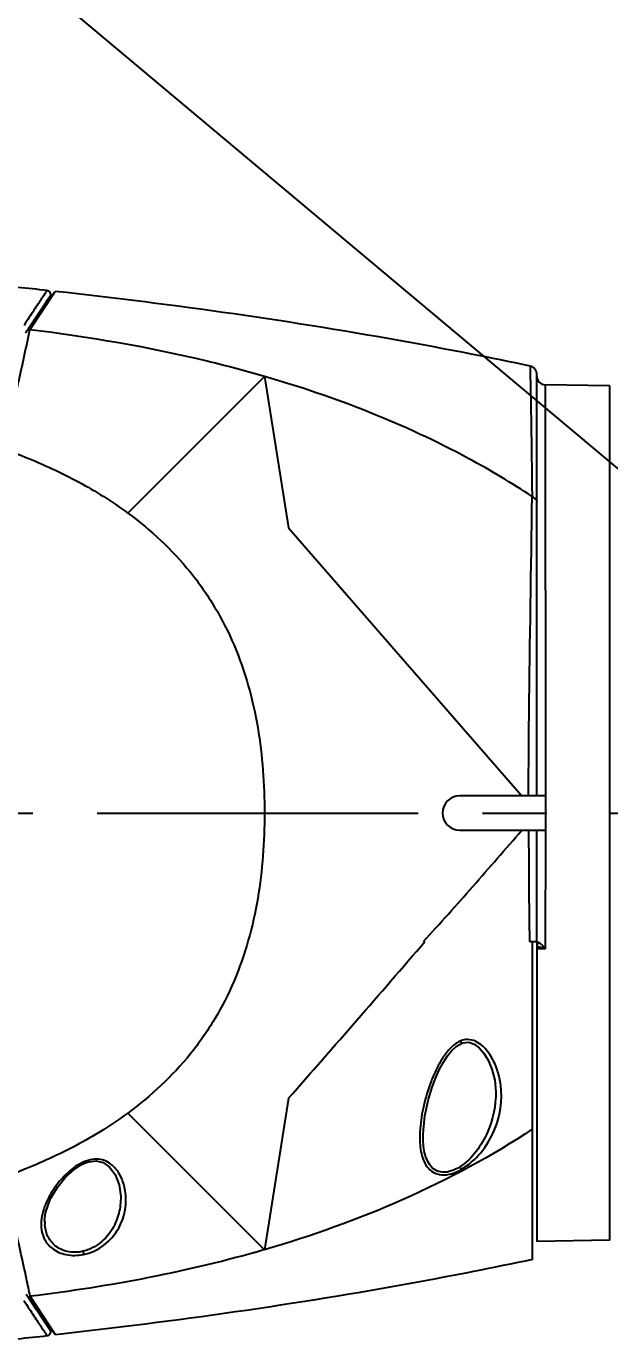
# Model space of a CAD drawing. Header units: millimetres. Extents: x 5828 to 6704, y 123 to 421.
# Drawn here: x 6412.7 to 6416.1, y 206.1 to 213.78 of the extents above; entities that cross this region are included whole.
import ezdxf
from ezdxf import colors
from ezdxf.entities.mleader import LeaderData, LeaderLine
from ezdxf.math import Vec2, Vec3

# ---------------------------------------------------------------- set-up
doc = ezdxf.new("R2010")
doc.units = ezdxf.units.MM
doc.linetypes.add('CENTER', pattern=[0.6, 0.375, -0.075, 0.075, -0.075])
for name, color, linetype in [('中心线', 7, 'Continuous'), ('外形图', 7, 'Continuous'), ('多重引线', 7, 'Continuous'), ('尺寸标注', 7, 'Continuous')]:
    doc.layers.add(name, color=color, linetype=linetype)
doc.styles.add('微软雅黑', font='msyh.ttc', dxfattribs={"height": 1.5})
doc.dimstyles.new('尺寸标注_1_20比例', dxfattribs={"dimtxt": 1.5, "dimasz": 1.25, "dimexe": 0.5, "dimexo": 0.4, "dimgap": 0.5, "dimtad": 1, "dimdec": 1, "dimlfac": 20, "dimdsep": 46, "dimtxsty": '微软雅黑', "dimcen": 0.09, "dimadec": 0, "dimazin": 0, "dimtp": 0.01, "dimtm": 0.01, "dimtfac": 1, "dimtdec": 1, "dimtofl": 0, "dimtmove": 0, "dimatfit": 3, "dimfxl": 1, "dimtolj": 1, "dimarcsym": 0})

# ---------------------------------------------------------------- blocks, each defined once
blk = doc.blocks.new('*D1113')
at = {"layer": 'Defpoints', "color": 0}
for p in [(6420.6767, 219.4485), (6417.8017, 209.8115), (6420.6767, 208.845)]:
    blk.add_point(p, dxfattribs=at)
at = {"layer": '尺寸标注', "color": 0, "lineweight": -2}
for p, q in [((6417.8017, 210.2115), (6417.8017, 219.9485)), ((6420.6767, 209.245), (6420.6767, 219.9485)), ((6416.5517, 219.4485), (6410.0369, 219.4485)), ((6421.9267, 219.4485), (6423.1767, 219.4485))]:
    blk.add_line(p, q, dxfattribs=at)
at = {"layer": '尺寸标注', "color": 0}
for points in [[(6416.5517, 219.2402), (6416.5517, 219.6568), (6417.8017, 219.4485)], [(6421.9267, 219.6568), (6421.9267, 219.2402), (6420.6767, 219.4485)]]:
    blk.add_solid(points, dxfattribs=at)
at = {"layer": '尺寸标注', "color": 0, "insert": (6412.3647, 220.7116), "char_height": 1.5, "attachment_point": 5, "style": '微软雅黑'}
blk.add_mtext('\\A1;57.5', dxfattribs=at)

msp = doc.modelspace()

# ---------------------------------------------------------------- linework, layer by layer
at = {"layer": '中心线', "linetype": 'CENTER', "ltscale": 5}
msp.add_line((6395.1097, 209.1865), (6433.2693, 209.1865), dxfattribs=at)
at = {"layer": '外形图', "color": 7, "linetype": 'Continuous'}
for p, q in [((6412.7077, 212.0128), (6412.8394, 212.2112)), ((6412.717, 212.0066), (6412.865, 212.2308)), ((6412.8124, 212.1707), (6412.8394, 212.2112)), ((6412.8394, 212.1922), (6412.8394, 212.2112)), ((6412.6923, 211.9894), (6412.7088, 212.0143)), ((6414.0868, 211.7344), (6413.2894, 210.9371)), ((6414.0868, 211.7344), (6414.2267, 210.8511)), ((6415.6767, 209.2865), (6415.6767, 211.746)), ((6415.7258, 211.6856), (6415.7269, 209.2865)), ((6416.1021, 211.6791), (6415.7258, 211.6856)), ((6416.1021, 206.6939), (6416.1021, 211.6791)), ((6414.2267, 210.8511), (6415.5896, 209.2865)), ((6415.7268, 209.2865), (6415.2267, 209.2865)), ((6415.2267, 209.0865), (6415.7268, 209.0865)), ((6415.677, 208.4365), (6415.6768, 209.0865)), ((6415.7269, 209.0865), (6415.7258, 208.3945)), ((6415.0236, 208.4365), (6415.0145, 208.4365)), ((6415.6336, 208.4365), (6415.6769, 208.4365)), ((6415.6517, 206.5813), (6415.6517, 208.4365)), ((6415.6767, 208.4366), (6415.6767, 206.6865)), ((6415.7258, 208.3944), (6415.6767, 208.3944)), ((6415.4368, 207.561), (6415.4368, 207.5604)), ((6414.2267, 207.5219), (6414.0868, 206.6385)), ((6414.0868, 206.6385), (6413.2894, 207.4359)), ((6415.0124, 207.3143), (6415.0124, 207.3145)), ((6413.2474, 206.9485), (6413.2475, 206.9483)), ((6412.8035, 206.8084), (6412.8035, 206.8084)), ((6416.1021, 206.6939), (6415.6767, 206.6865)), ((6412.7094, 206.3577), (6412.6963, 206.3775)), ((6412.7562, 206.2871), (6412.7082, 206.3596)), ((6412.8394, 206.1618), (6412.7094, 206.3577)), ((6412.8667, 206.1424), (6412.7188, 206.3666)), ((6412.8394, 206.1836), (6412.8394, 206.1618)), ((6412.8394, 206.1618), (6412.8394, 206.1618))]:
    msp.add_line(p, q, dxfattribs=at)
for points in [[(6415.0124, 207.3145), (6415.0223, 207.4189), (6415.0434, 207.5161), (6415.0651, 207.5867), (6415.0866, 207.6432), (6415.1087, 207.6918), (6415.1313, 207.7334), (6415.1546, 207.7693), (6415.1791, 207.7996), (6415.2053, 207.8241), (6415.2363, 207.8427)], [(6415.2363, 207.8427), (6415.2452, 207.8459), (6415.279, 207.8488), (6415.3109, 207.8381), (6415.34, 207.8168), (6415.3672, 207.786), (6415.3932, 207.7436), (6415.415, 207.6913), (6415.4308, 207.627), (6415.4368, 207.5604)], [(6412.8035, 206.8084), (6412.8088, 206.8533), (6412.8384, 206.9371), (6412.88, 207.0062), (6412.9257, 207.0614), (6412.9732, 207.1045), (6413.0213, 207.1354), (6413.0364, 207.1425)], [(6413.0364, 207.1425), (6413.0601, 207.1508), (6413.1042, 207.1561), (6413.1453, 207.1464), (6413.1823, 207.1209), (6413.215, 207.0774), (6413.2386, 207.0165), (6413.2475, 206.9483)]]:
    msp.add_lwpolyline(points, dxfattribs=at)
for centre, radius, start, end in [((6409.0411, 177.4711), 34.9694, 83.80103, 84.36176), ((6412.8144, 212.2112), 0.025, 0.00107, 83.79842), ((6415.6267, 211.746), 0.05, 359.98218, 78.11158), ((6415.7267, 211.7356), 0.05, 180, 269), ((6415.2267, 209.1865), 0.1, 90, 270), ((6420.7039, 209.1865), 4.9768, 178.84859, 181.15126), ((6466.2619, 209.1383), 50.6331, 180.05865, 180.7942), ((6325.7212, 285.4418), 117.9183, 318.639416, 319.228847), ((6415.3805, 207.5528), 0.3384, 116.257, 116.67098), ((6415.2938, 207.6835), 0.1839, 109.19566, 110.01787), ((6415.6847, 207.2914), 0.6913, 175.6227, 178.08553), ((6416.8651, 208.055), 1.8855, 209.66361, 210.20621), ((6413.0046, 206.7859), 0.2218, 179.57079, 183.92318), ((6413.0281, 206.7857), 0.2453, 174.48819, 179.54928), ((6413.0646, 206.782), 0.2821, 168.74102, 174.45849), ((6413.0481, 206.8039), 0.2446, 178.95131, 184.13465), ((6417.4035, 207.527), 4.4679, 191.59467, 191.82928), ((6409.0411, 240.9018), 34.9694, 275.63823, 276.19897)]:
    msp.add_arc(centre, radius, start, end, dxfattribs=at)
for points, knots in [([(6412.8171, 212.236), (6412.8168, 212.2361), (6412.816, 212.2345), (6412.8144, 212.2325), (6412.8118, 212.2282), (6412.8082, 212.2226), (6412.8035, 212.2153), (6412.795, 212.2024), (6412.7816, 212.1824), (6412.7626, 212.1535), (6412.7395, 212.1184), (6412.7125, 212.0772), (6412.6932, 212.0477), (6412.6829, 212.0319)], [0, 0, 0, 0, 0.004451, 0.016358, 0.035965, 0.063439, 0.09892, 0.142395, 0.253004, 0.394632, 0.566713, 0.768697, 1, 1, 1, 1]), ([(6415.637, 211.7949), (6415.4081, 211.8432), (6414.4899, 212.0231), (6413.5624, 212.154), (6412.865, 212.2308)], [0, 0, 0, 0, 0.250065, 1, 1, 1, 1]), ([(6412.6251, 211.5865), (6412.6332, 211.6227), (6412.6649, 211.7625), (6412.6959, 211.9025), (6412.717, 212.0066)], [0, 0, 0, 0, 0.25885, 1, 1, 1, 1]), ([(6414.0868, 211.7344), (6413.9757, 211.7666), (6413.5251, 211.8854), (6413.0646, 211.9645), (6412.7171, 212.0067)], [0, 0, 0, 0, 0.248343, 1, 1, 1, 1]), ([(6415.637, 211.7949), (6415.6368, 211.7949), (6415.6374, 211.7932), (6415.6369, 211.7916), (6415.6373, 211.7873), (6415.6373, 211.782), (6415.6375, 211.775), (6415.6378, 211.7626), (6415.6382, 211.7433), (6415.6388, 211.7155), (6415.6395, 211.6817), (6415.6403, 211.6418), (6415.6412, 211.5961), (6415.6421, 211.5445), (6415.6434, 211.4645), (6415.6452, 211.3509), (6415.6471, 211.1991), (6415.6483, 211.091), (6415.6488, 211.0337)], [0, 0, 0, 0, 0.001011, 0.004061, 0.009151, 0.016281, 0.025448, 0.036649, 0.06513, 0.10167, 0.146165, 0.19851, 0.258627, 0.326432, 0.401744, 0.574088, 0.774173, 1, 1, 1, 1]), ([(6415.6488, 211.0337), (6415.5294, 211.1126), (6415.0375, 211.4057), (6414.4986, 211.6149), (6414.0868, 211.7344)], [0, 0, 0, 0, 0.250265, 1, 1, 1, 1]), ([(6412.4767, 211.3436), (6412.5487, 211.319), (6412.727, 211.2527), (6413.0036, 211.1255), (6413.1977, 211.0044), (6413.2894, 210.9371)], [0, 0, 0, 0, 0.250164, 0.625661, 1, 1, 1, 1]), ([(6415.6287, 209.2865), (6415.6287, 209.4472), (6415.6325, 210.0297), (6415.6443, 210.612), (6415.6488, 211.0337)], [0, 0, 0, 0, 0.27594, 1, 1, 1, 1]), ([(6415.6488, 211.0337), (6415.6528, 211.0316), (6415.6599, 211.0272), (6415.6717, 211.0179), (6415.6767, 211.0071), (6415.6767, 211.0004)], [0, 0, 0, 0, 0.294495, 0.555655, 1, 1, 1, 1]), ([(6413.2894, 210.9371), (6413.4236, 210.8386), (6413.6094, 210.6659), (6413.8008, 210.3918), (6413.9519, 210.0933), (6414.0638, 209.6875), (6414.0868, 209.3535), (6414.0868, 209.1868)], [0, 0, 0, 0, 0.249757, 0.374923, 0.500096, 0.750006, 1, 1, 1, 1]), ([(6414.0868, 209.1868), (6414.0868, 209.0201), (6414.0639, 208.6859), (6413.952, 208.28), (6413.8009, 207.9814), (6413.6095, 207.7072), (6413.4236, 207.5344), (6413.2894, 207.4359)], [0, 0, 0, 0, 0.249994, 0.499904, 0.625077, 0.750243, 1, 1, 1, 1]), ([(6415.0145, 208.4365), (6415.0632, 208.4898), (6415.1607, 208.5965), (6415.3045, 208.7589), (6415.4469, 208.9228), (6415.5422, 209.0318), (6415.5897, 209.0865)], [0, 0, 0, 0, 0.249699, 0.499551, 0.749669, 1, 1, 1, 1]), ([(6415.6767, 208.4362), (6415.6767, 208.4356), (6415.6787, 208.4344), (6415.6803, 208.4337), (6415.6815, 208.4333)], [0, 0, 0, 0, 0.316043, 1, 1, 1, 1]), ([(6415.6918, 208.406), (6415.6946, 208.4052), (6415.7061, 208.4017), (6415.7174, 208.3976), (6415.7258, 208.3944)], [0, 0, 0, 0, 0.244642, 1, 1, 1, 1]), ([(6415.7258, 208.3944), (6415.7204, 208.4008), (6415.7099, 208.4125), (6415.6986, 208.4236), (6415.6927, 208.4279)], [0, 0, 0, 0, 0.533248, 1, 1, 1, 1]), ([(6415.4658, 207.599), (6415.4622, 207.6265), (6415.45, 207.6817), (6415.4218, 207.7473), (6415.3898, 207.7957), (6415.3594, 207.8292), (6415.3211, 207.8564), (6415.2894, 207.8649), (6415.2733, 207.8648)], [0, 0, 0, 0, 0.236983, 0.479214, 0.603633, 0.731019, 0.862674, 1, 1, 1, 1]), ([(6415.2286, 207.8552), (6415.2171, 207.8494), (6415.1946, 207.8366), (6415.1666, 207.81), (6415.1426, 207.7805), (6415.1146, 207.7391), (6415.0856, 207.6845), (6415.0481, 207.5952), (6415.0142, 207.4822), (6414.9988, 207.3897), (6414.9954, 207.3442)], [0, 0, 0, 0, 0.066805, 0.132873, 0.198338, 0.263143, 0.391221, 0.517365, 0.763575, 1, 1, 1, 1]), ([(6415.2308, 207.8563), (6415.2316, 207.8543), (6415.2329, 207.8508), (6415.2351, 207.8464), (6415.2354, 207.8441), (6415.2364, 207.8429), (6415.2363, 207.8427)], [0, 0, 0, 0, 0.449379, 0.770626, 0.94794, 1, 1, 1, 1]), ([(6415.4368, 207.5604), (6415.4381, 207.4802), (6415.4122, 207.3548), (6415.3276, 207.2094), (6415.2644, 207.1458), (6415.2267, 207.1218)], [0, 0, 0, 0, 0.478392, 0.733458, 1, 1, 1, 1]), ([(6415.2356, 207.1064), (6415.3213, 207.1573), (6415.4486, 207.3155), (6415.4774, 207.5108), (6415.4658, 207.599)], [0, 0, 0, 0, 0.528292, 1, 1, 1, 1]), ([(6413.2894, 207.4359), (6413.2282, 207.391), (6413.0695, 207.2862), (6412.7978, 207.1484), (6412.5847, 207.0662), (6412.4767, 207.0294)], [0, 0, 0, 0, 0.249584, 0.624663, 1, 1, 1, 1]), ([(6415.6517, 207.3429), (6415.413, 207.1841), (6414.9047, 206.911), (6414.3624, 206.7184), (6414.0868, 206.6385)], [0, 0, 0, 0, 0.499792, 1, 1, 1, 1]), ([(6414.9937, 207.3145), (6414.9926, 207.2802), (6414.9947, 207.229), (6415.0118, 207.1644), (6415.0341, 207.1212), (6415.0706, 207.0866), (6415.1228, 207.0714), (6415.1808, 207.0793), (6415.2174, 207.0966), (6415.2356, 207.1064)], [0, 0, 0, 0, 0.245867, 0.362893, 0.476298, 0.589813, 0.712786, 0.851796, 1, 1, 1, 1]), ([(6415.2267, 207.1218), (6415.2113, 207.112), (6415.1795, 207.0958), (6415.1285, 207.0866), (6415.0819, 207.1003), (6415.0496, 207.1325), (6415.0298, 207.1729), (6415.0142, 207.2337), (6415.0118, 207.2819), (6415.0124, 207.3143)], [0, 0, 0, 0, 0.143793, 0.277433, 0.396389, 0.50929, 0.62485, 0.745445, 1, 1, 1, 1]), ([(6413.0328, 207.1515), (6413.0153, 207.1431), (6412.9815, 207.1248), (6412.9376, 207.0888), (6412.8994, 207.0495), (6412.8564, 206.9956), (6412.8149, 206.9263), (6412.7938, 206.8664), (6412.788, 206.8371)], [0, 0, 0, 0, 0.14137, 0.279337, 0.412801, 0.54124, 0.781827, 1, 1, 1, 1]), ([(6413.2734, 206.9827), (6413.2693, 207.0084), (6413.2546, 207.0598), (6413.2176, 207.1176), (6413.1729, 207.1523), (6413.1295, 207.1681), (6413.0803, 207.1684), (6413.0487, 207.1572), (6413.0328, 207.1515)], [0, 0, 0, 0, 0.226529, 0.459121, 0.581837, 0.712319, 0.852814, 1, 1, 1, 1]), ([(6413.0328, 207.1515), (6413.0334, 207.1501), (6413.0342, 207.1479), (6413.0356, 207.145), (6413.0359, 207.1434), (6413.0365, 207.1426), (6413.0364, 207.1425)], [0, 0, 0, 0, 0.446733, 0.763823, 0.94384, 1, 1, 1, 1]), ([(6413.2475, 206.9483), (6413.248, 206.9159), (6413.2407, 206.8499), (6413.2023, 206.7551), (6413.1321, 206.6721), (6413.0639, 206.6375), (6413.0267, 206.629)], [0, 0, 0, 0, 0.232869, 0.471687, 0.725458, 1, 1, 1, 1]), ([(6413.0304, 206.611), (6413.1148, 206.6256), (6413.2593, 206.7407), (6413.2852, 206.91), (6413.2734, 206.9827)], [0, 0, 0, 0, 0.537583, 1, 1, 1, 1]), ([(6412.7188, 206.3666), (6412.7118, 206.4007), (6412.6826, 206.541), (6412.6507, 206.6807), (6412.6269, 206.7865)], [0, 0, 0, 0, 0.242909, 1, 1, 1, 1]), ([(6413.0267, 206.629), (6412.997, 206.6222), (6412.9377, 206.6204), (6412.8617, 206.6561), (6412.8163, 206.7167), (6412.8058, 206.7633), (6412.8041, 206.7862)], [0, 0, 0, 0, 0.294194, 0.550843, 0.777746, 1, 1, 1, 1]), ([(6412.7833, 206.7708), (6412.7849, 206.7473), (6412.7966, 206.6988), (6412.8481, 206.6372), (6412.9321, 206.6023), (6412.9971, 206.6042), (6413.0304, 206.611)], [0, 0, 0, 0, 0.211343, 0.43336, 0.695105, 1, 1, 1, 1]), ([(6414.0868, 206.6387), (6413.8645, 206.5743), (6413.4113, 206.4657), (6412.951, 206.3947), (6412.7188, 206.3666)], [0, 0, 0, 0, 0.497304, 1, 1, 1, 1]), ([(6415.6517, 206.5812), (6415.4217, 206.5326), (6414.4993, 206.3513), (6413.5674, 206.2195), (6412.8667, 206.1424)], [0, 0, 0, 0, 0.250068, 1, 1, 1, 1]), ([(6412.6825, 206.3414), (6412.693, 206.3257), (6412.7123, 206.296), (6412.7393, 206.2547), (6412.7626, 206.2196), (6412.7816, 206.1907), (6412.7949, 206.1706), (6412.8033, 206.1577), (6412.8083, 206.1503), (6412.8117, 206.1449), (6412.8151, 206.1404), (6412.8155, 206.1388), (6412.8174, 206.1369), (6412.8171, 206.137)], [0, 0, 0, 0, 0.2315, 0.433366, 0.605596, 0.747129, 0.857568, 0.901046, 0.936657, 0.964369, 0.984166, 0.996044, 1, 1, 1, 1]), ([(6412.8171, 206.137), (6412.823, 206.1376), (6412.8348, 206.1435), (6412.8394, 206.1559), (6412.8394, 206.1618)], [0, 0, 0, 0, 0.500002, 1, 1, 1, 1])]:
    msp.add_open_spline(points, degree=3, knots=knots, dxfattribs=at)
for points in [[(6415.6802, 208.4217), (6415.6792, 208.4201), (6415.678, 208.4187), (6415.6767, 208.4174)], [(6415.6767, 208.4098), (6415.6818, 208.4088), (6415.6868, 208.4075), (6415.6918, 208.406)], [(6415.6841, 208.4326), (6415.6836, 208.4288), (6415.6823, 208.425), (6415.6802, 208.4217)], [(6415.6815, 208.4333), (6415.6824, 208.433), (6415.6832, 208.4328), (6415.6841, 208.4326)], [(6415.6878, 208.4311), (6415.6866, 208.4317), (6415.6854, 208.4323), (6415.6841, 208.4326)], [(6415.6927, 208.4279), (6415.6911, 208.4291), (6415.6895, 208.4302), (6415.6878, 208.4311)], [(6415.2733, 207.8648), (6415.2597, 207.8648), (6415.2461, 207.8616), (6415.2333, 207.8572)]]:
    msp.add_open_spline(points, degree=3, dxfattribs=at)

# ---------------------------------------------------------------- dimensions: what is measured, and where the dimension line sits
at = {"layer": '尺寸标注'}
dim = msp.add_linear_dim(base=(6420.6767, 219.4485), p1=(6417.8017, 209.8115), p2=(6420.6767, 208.845), dimstyle='尺寸标注_1_20比例', dxfattribs=at)
dim.commit()
dim.dimension.update_dxf_attribs({"geometry": '*D1113', "text_midpoint": (6412.3647, 219.4485), "dimtype": 160})

# ---------------------------------------------------------------- leaders
at = {"layer": '多重引线'}
ml = msp.add_multileader_mtext('Standard', dxfattribs=at)
ml.set_content('2×M4 depth8', style='微软雅黑')
ml.set_leader_properties()
ml.build(insert=Vec2(0, 0))
ml.multileader.update_dxf_attribs({"text_left_attachment_type": 5, "text_right_attachment_type": 5, "dogleg_length": 1, "arrow_head_size": 1.25})
ctx = ml.context
ctx.base_point, ctx.char_height, ctx.arrow_head_size, ctx.landing_gap_size, ctx.plane_origin = Vec3(6396.0403, 215.5674), 1.5, 1.25, 0.5, Vec3(6417.8017, 209.8115)
ctx.left_attachment, ctx.right_attachment, ctx.text_align_type = 5, 5, 2
notes = []
notes.append((ctx, [(0, (1, 1, 0), (6410.9351, 215.5674), (-1, 0), 1, [(0, [(6417.8017, 209.8115)], 0, [])])]))
ctx.mtext.insert, ctx.mtext.alignment, ctx.mtext.flow_direction = Vec3(6409.4351, 217.6455), 3, 5
for ctx, leaders in notes:
    for number, flags, end, landing, length, lines in leaders:
        leader = LeaderData()
        leader.index, (leader.has_last_leader_line, leader.has_dogleg_vector, leader.attachment_direction) = number, flags
        leader.last_leader_point, leader.dogleg_vector, leader.dogleg_length = Vec3(end), Vec3(landing), length
        for number, points, colour, breaks in lines:
            line = LeaderLine()
            line.index, line.vertices, line.color, line.breaks = number, Vec3.list(points), colors.encode_raw_color(colour), breaks
            leader.lines.append(line)
        ctx.leaders.append(leader)

doc.saveas('drawing.dxf')
